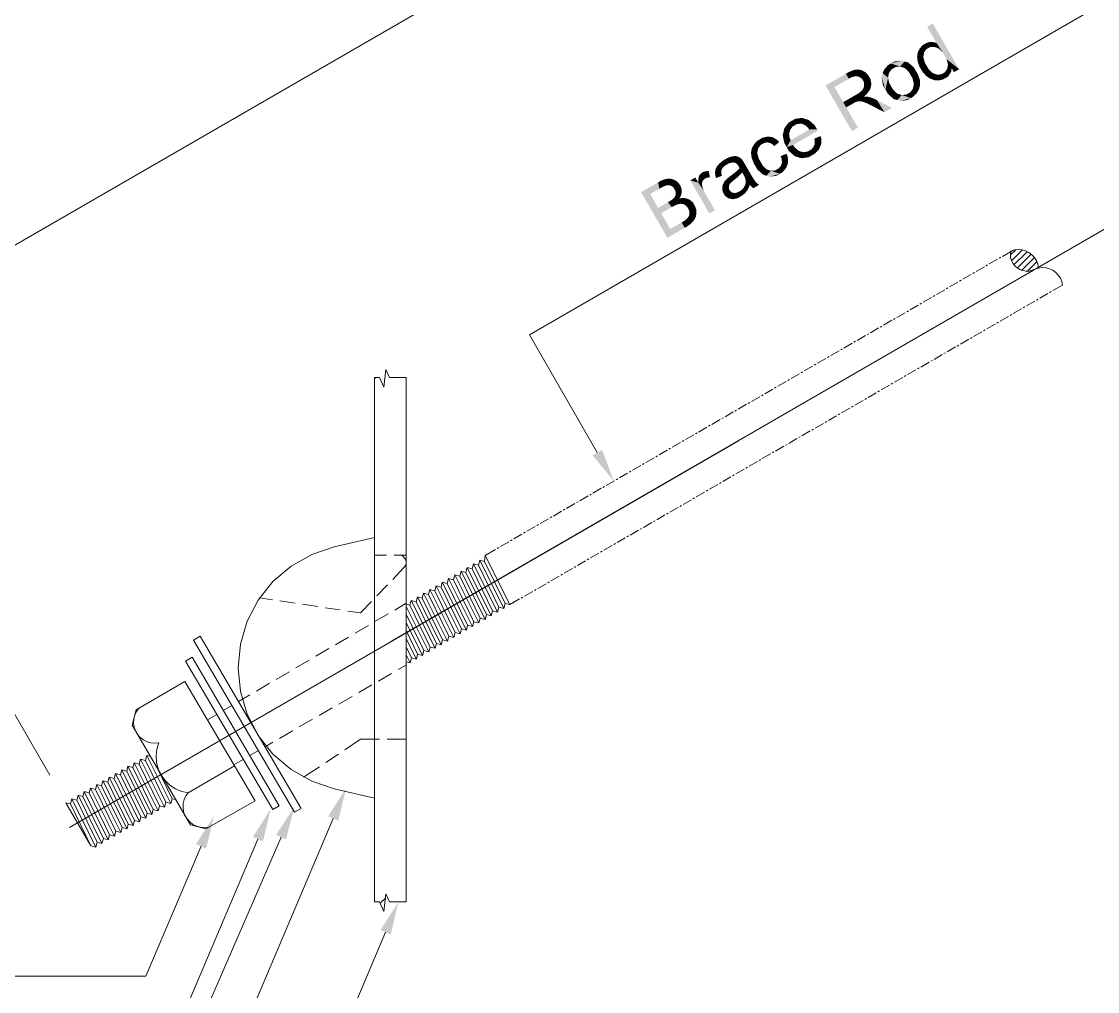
# Model space of a CAD drawing. Header units: millimetres. Extents: x 2 to 579, y 1 to 405.
# Drawn here: x 181.03 to 198.66, y 111.11 to 127 of the extents above; entities that cross this region are included whole.
import ezdxf

# ---------------------------------------------------------------- set-up
doc = ezdxf.new("R2010")
doc.units = ezdxf.units.MM
doc.linetypes.add('XKITLINE00', pattern=[0])
doc.layers.add('LinkedObject', color=7, linetype='Continuous', lineweight=0)

# ---------------------------------------------------------------- blocks, each defined once
blk = doc.blocks.new('*A4')
at = {"layer": 'LinkedObject'}
for color, points in [(7, [(195.957, 126.969), (196.021, 126.647), (195.865, 126.916)]), (7, [(195.957, 126.969), (196.122, 126.491), (196.021, 126.647)]), (7, [(196.122, 126.491), (195.957, 126.969), (196.39, 126.221)]), (7, [(195.795, 126.617), (195.851, 126.547), (195.745, 126.564)]), (7, [(195.828, 126.636), (195.851, 126.547), (195.795, 126.617)]), (7, [(195.853, 126.65), (195.913, 126.583), (195.828, 126.636)]), (7, [(195.828, 126.636), (195.913, 126.583), (195.881, 126.565)]), (7, [(195.851, 126.547), (195.828, 126.636), (195.881, 126.565)]), (7, [(195.902, 126.665), (195.913, 126.583), (195.853, 126.65)]), (7, [(195.927, 126.665), (195.913, 126.583), (195.902, 126.665)]), (7, [(195.927, 126.665), (195.98, 126.587), (195.913, 126.583)]), (7, [(195.952, 126.666), (195.98, 126.587), (195.927, 126.665)]), (7, [(195.999, 126.657), (195.98, 126.587), (195.952, 126.666)]), (7, [(196.021, 126.647), (195.98, 126.587), (195.999, 126.657)]), (7, [(195.98, 126.587), (196.021, 126.647), (196.017, 126.574)]), (7, [(196.017, 126.574), (196.021, 126.647), (196.053, 126.56)]), (7, [(196.021, 126.647), (196.122, 126.491), (196.053, 126.56)]), (7, [(195.711, 126.498), (195.808, 126.456), (195.7, 126.424)]), (7, [(195.7, 126.424), (195.808, 126.456), (195.705, 126.383)]), (7, [(195.705, 126.383), (195.808, 126.456), (195.802, 126.419)]), (7, [(195.802, 126.419), (195.764, 126.22), (195.705, 126.383)]), (7, [(195.814, 126.493), (195.711, 126.498), (195.728, 126.531)]), (7, [(195.808, 126.456), (195.711, 126.498), (195.814, 126.493)]), (7, [(195.745, 126.564), (195.851, 126.547), (195.728, 126.531)]), (7, [(195.728, 126.531), (195.851, 126.547), (195.814, 126.493)]), (7, [(195.827, 126.328), (195.764, 126.22), (195.802, 126.419)]), (7, [(196.122, 126.491), (196.39, 126.221), (196.154, 126.435)]), (7, [(196.154, 126.435), (196.39, 126.221), (196.183, 126.385)]), (7, [(195.272, 126.315), (195.137, 126.156), (195.222, 126.286)]), (7, [(195.282, 126.218), (195.137, 126.156), (195.272, 126.315)]), (7, [(195.222, 126.286), (195.137, 126.156), (195.154, 126.206)]), (7, [(195.44, 126.363), (195.272, 126.315), (195.328, 126.347)]), (7, [(195.497, 126.347), (195.272, 126.315), (195.44, 126.363)]), (7, [(195.422, 126.265), (195.272, 126.315), (195.497, 126.347)]), (7, [(195.272, 126.315), (195.35, 126.258), (195.316, 126.238)]), (7, [(195.35, 126.258), (195.272, 126.315), (195.422, 126.265)]), (7, [(195.282, 126.218), (195.272, 126.315), (195.316, 126.238)]), (7, [(195.422, 126.265), (195.497, 126.347), (195.46, 126.252)]), (7, [(195.497, 126.347), (195.497, 126.239), (195.46, 126.252)]), (7, [(195.647, 126.25), (195.497, 126.347), (195.554, 126.331)]), (7, [(195.685, 126.186), (195.497, 126.347), (195.647, 126.25)]), (7, [(195.564, 126.177), (195.497, 126.347), (195.685, 126.186)]), (7, [(195.497, 126.239), (195.497, 126.347), (195.564, 126.177)]), (7, [(195.705, 126.383), (195.764, 126.22), (195.711, 126.342)]), (7, [(195.711, 126.342), (195.764, 126.22), (195.74, 126.261)]), (7, [(195.764, 126.22), (195.827, 126.328), (195.858, 126.275)]), (7, [(195.888, 126.223), (195.764, 126.22), (195.858, 126.275)]), (7, [(196.155, 126.17), (196.265, 126.24), (196.16, 126.072)]), (7, [(196.192, 126.224), (196.265, 126.24), (196.155, 126.17)]), (7, [(196.16, 126.072), (196.265, 126.24), (196.21, 126.101)]), (7, [(196.183, 126.385), (196.39, 126.221), (196.206, 126.298)]), (7, [(196.265, 126.24), (196.192, 126.224), (196.199, 126.261)]), (7, [(196.206, 126.298), (196.265, 126.24), (196.199, 126.261)]), (7, [(196.206, 126.298), (196.39, 126.221), (196.265, 126.24)]), (7, [(196.21, 126.101), (196.265, 126.24), (196.262, 126.185)]), (7, [(196.265, 126.24), (196.39, 126.221), (196.304, 126.172)]), (7, [(194.583, 126.065), (194.2, 125.953), (194.531, 126.145)]), (7, [(194.347, 125.928), (194.2, 125.953), (194.583, 126.065)]), (7, [(194.695, 126.212), (194.531, 126.145), (194.663, 126.207)]), (7, [(194.695, 126.107), (194.531, 126.145), (194.695, 126.212)]), (7, [(194.663, 126.207), (194.531, 126.145), (194.581, 126.174)]), (7, [(194.531, 126.145), (194.624, 126.089), (194.583, 126.065)]), (7, [(194.624, 126.089), (194.531, 126.145), (194.695, 126.107)]), (7, [(194.727, 126.217), (194.724, 126.101), (194.695, 126.212)]), (7, [(194.695, 126.212), (194.724, 126.101), (194.695, 126.107)]), (7, [(194.724, 126.101), (194.727, 126.217), (194.753, 126.095)]), (7, [(194.819, 126.189), (194.727, 126.217), (194.789, 126.206)]), (7, [(194.753, 126.095), (194.727, 126.217), (194.819, 126.189)]), (7, [(194.819, 126.189), (194.798, 126.062), (194.753, 126.095)]), (7, [(194.849, 126.173), (194.798, 126.062), (194.819, 126.189)]), (7, [(194.897, 126.125), (194.798, 126.062), (194.849, 126.173)]), (7, [(194.915, 126.094), (194.798, 126.062), (194.897, 126.125)]), (7, [(194.798, 126.062), (194.915, 126.094), (194.813, 126.036)]), (7, [(194.915, 126.094), (194.824, 126.018), (194.813, 126.036)]), (7, [(194.824, 126.018), (194.915, 126.094), (194.833, 125.978)]), (7, [(194.833, 125.978), (194.915, 126.094), (194.941, 125.93)]), (7, [(194.951, 125.973), (194.915, 126.094), (194.938, 126.055)]), (7, [(194.941, 125.93), (194.915, 126.094), (194.951, 125.973)]), (7, [(195.137, 126.156), (195.182, 125.885), (195.116, 126.096)]), (7, [(195.116, 126.096), (195.182, 125.885), (195.139, 125.96)]), (7, [(195.24, 126.16), (195.137, 126.156), (195.282, 126.218)]), (7, [(195.137, 126.156), (195.24, 126.16), (195.232, 126.121)]), (7, [(195.224, 126.082), (195.182, 125.885), (195.137, 126.156)]), (7, [(195.224, 126.082), (195.137, 126.156), (195.232, 126.121)]), (7, [(195.246, 125.991), (195.182, 125.885), (195.224, 126.082)]), (7, [(195.564, 126.177), (195.685, 126.186), (195.593, 126.126)]), (7, [(195.685, 126.186), (195.624, 126.073), (195.593, 126.126)]), (7, [(195.624, 126.073), (195.685, 126.186), (195.647, 125.981)]), (7, [(195.647, 125.981), (195.685, 126.186), (195.749, 126.003)]), (7, [(195.747, 126.042), (195.685, 126.186), (195.715, 126.133)]), (7, [(195.749, 126.003), (195.685, 126.186), (195.747, 126.042)]), (7, [(195.764, 126.22), (195.888, 126.223), (195.788, 126.179)]), (7, [(195.788, 126.179), (195.888, 126.223), (195.845, 126.114)]), (7, [(195.845, 126.114), (195.888, 126.223), (195.878, 126.09)]), (7, [(195.878, 126.09), (195.888, 126.223), (195.955, 126.157)]), (7, [(195.955, 126.157), (195.983, 126.041), (195.878, 126.09)]), (7, [(195.878, 126.09), (195.983, 126.041), (195.912, 126.067)]), (7, [(195.992, 126.144), (195.983, 126.041), (195.955, 126.157)]), (7, [(195.983, 126.041), (195.992, 126.144), (196.02, 126.039)]), (7, [(196.02, 126.039), (195.992, 126.144), (196.028, 126.131)]), (7, [(196.028, 126.131), (196.16, 126.072), (196.02, 126.039)]), (7, [(196.02, 126.039), (196.16, 126.072), (196.058, 126.037)]), (7, [(196.095, 126.136), (196.16, 126.072), (196.028, 126.131)]), (7, [(196.058, 126.037), (196.16, 126.072), (196.128, 126.054)]), (7, [(196.16, 126.072), (196.095, 126.136), (196.125, 126.153)]), (7, [(196.155, 126.17), (196.16, 126.072), (196.125, 126.153)]), (7, [(194.49, 125.681), (194.633, 125.205), (194.2, 125.953)]), (7, [(194.2, 125.953), (194.347, 125.928), (194.49, 125.681)]), (7, [(194.8, 125.879), (194.941, 125.93), (194.785, 125.861)]), (7, [(194.931, 125.888), (194.785, 125.861), (194.941, 125.93)]), (7, [(194.872, 125.808), (194.785, 125.861), (194.931, 125.888)]), (7, [(194.815, 125.897), (194.941, 125.93), (194.8, 125.879)]), (7, [(194.941, 125.93), (194.815, 125.897), (194.831, 125.936)]), (7, [(194.832, 125.957), (194.941, 125.93), (194.831, 125.936)]), (7, [(194.833, 125.978), (194.941, 125.93), (194.832, 125.957)]), (7, [(195.182, 125.885), (195.246, 125.991), (195.276, 125.939)]), (7, [(195.306, 125.887), (195.182, 125.885), (195.276, 125.939)]), (7, [(195.306, 125.887), (195.374, 125.715), (195.182, 125.885)]), (7, [(195.182, 125.885), (195.374, 125.715), (195.222, 125.816)]), (7, [(195.374, 125.822), (195.374, 125.715), (195.306, 125.887)]), (7, [(195.711, 125.857), (195.59, 125.844), (195.632, 125.902)]), (7, [(195.639, 125.942), (195.731, 125.891), (195.632, 125.902)]), (7, [(195.632, 125.902), (195.731, 125.891), (195.711, 125.857)]), (7, [(195.749, 126.003), (195.639, 125.942), (195.647, 125.981)]), (7, [(195.75, 125.964), (195.639, 125.942), (195.749, 126.003)]), (7, [(195.731, 125.891), (195.639, 125.942), (195.75, 125.964)]), (7, [(194.654, 125.661), (194.49, 125.681), (194.702, 125.803)]), (7, [(194.654, 125.661), (194.702, 125.803), (194.673, 125.672)]), (7, [(194.673, 125.672), (194.702, 125.803), (194.702, 125.686)]), (7, [(194.752, 125.696), (194.702, 125.803), (194.736, 125.823)]), (7, [(194.702, 125.686), (194.702, 125.803), (194.711, 125.689)]), (7, [(194.711, 125.689), (194.702, 125.803), (194.724, 125.693)]), (7, [(194.724, 125.693), (194.702, 125.803), (194.752, 125.696)]), (7, [(194.785, 125.861), (194.822, 125.769), (194.736, 125.823)]), (7, [(194.752, 125.696), (194.736, 125.823), (194.768, 125.695)]), (7, [(194.736, 125.823), (194.822, 125.769), (194.768, 125.695)]), (7, [(194.768, 125.695), (194.822, 125.769), (194.783, 125.695)]), (7, [(194.822, 125.769), (194.822, 125.684), (194.783, 125.695)]), (7, [(194.822, 125.769), (194.785, 125.861), (194.872, 125.808)]), (7, [(194.848, 125.771), (194.822, 125.684), (194.822, 125.769)]), (7, [(194.822, 125.684), (194.848, 125.771), (194.847, 125.674)]), (7, [(194.847, 125.674), (194.848, 125.771), (194.871, 125.665)]), (7, [(194.904, 125.766), (194.848, 125.771), (194.888, 125.77)]), (7, [(194.871, 125.665), (194.848, 125.771), (194.904, 125.766)]), (7, [(194.904, 125.766), (194.936, 125.634), (194.871, 125.665)]), (7, [(194.937, 125.759), (194.936, 125.634), (194.904, 125.766)]), (7, [(195.006, 125.733), (194.936, 125.634), (194.937, 125.759)]), (7, [(194.936, 125.634), (195.006, 125.733), (194.978, 125.612)]), (7, [(194.978, 125.612), (195.006, 125.733), (195.043, 125.714)]), (7, [(194.978, 125.612), (195.043, 125.714), (195.166, 125.514)]), (7, [(195.166, 125.514), (195.043, 125.714), (195.29, 125.585)]), (7, [(195.222, 125.816), (195.374, 125.715), (195.317, 125.731)]), (7, [(195.374, 125.715), (195.374, 125.822), (195.412, 125.81)]), (7, [(195.449, 125.797), (195.374, 125.715), (195.412, 125.81)]), (7, [(195.449, 125.797), (195.6, 125.748), (195.374, 125.715)]), (7, [(195.374, 125.715), (195.6, 125.748), (195.43, 125.699)]), (7, [(195.43, 125.699), (195.6, 125.748), (195.543, 125.715)]), (7, [(195.521, 125.804), (195.6, 125.748), (195.449, 125.797)]), (7, [(195.6, 125.748), (195.521, 125.804), (195.556, 125.824)]), (7, [(195.59, 125.844), (195.6, 125.748), (195.556, 125.824)]), (7, [(195.691, 125.823), (195.59, 125.844), (195.711, 125.857)]), (7, [(195.635, 125.769), (195.59, 125.844), (195.691, 125.823)]), (7, [(195.6, 125.748), (195.59, 125.844), (195.635, 125.769)]), (7, [(194.49, 125.681), (194.539, 125.595), (194.633, 125.205)]), (7, [(194.539, 125.595), (194.49, 125.681), (194.654, 125.661)]), (7, [(194.633, 125.205), (194.539, 125.595), (194.731, 125.263)]), (7, [(193.65, 125.377), (193.511, 125.196), (193.594, 125.345)]), (7, [(193.663, 125.284), (193.511, 125.196), (193.65, 125.377)]), (7, [(193.814, 125.423), (193.65, 125.377), (193.704, 125.408)]), (7, [(193.87, 125.406), (193.65, 125.377), (193.814, 125.423)]), (7, [(193.801, 125.328), (193.65, 125.377), (193.87, 125.406)]), (7, [(193.65, 125.377), (193.729, 125.322), (193.694, 125.302)]), (7, [(193.729, 125.322), (193.65, 125.377), (193.801, 125.328)]), (7, [(193.663, 125.284), (193.65, 125.377), (193.694, 125.302)]), (7, [(193.801, 125.328), (193.87, 125.406), (193.839, 125.315)]), (7, [(193.87, 125.406), (193.863, 125.306), (193.839, 125.315)]), (7, [(193.863, 125.306), (193.87, 125.406), (193.91, 125.264)]), (7, [(194.021, 125.304), (193.87, 125.406), (193.926, 125.388)]), (7, [(193.91, 125.264), (193.87, 125.406), (194.021, 125.304)]), (7, [(193.511, 125.196), (193.524, 125.012), (193.498, 125.138)]), (7, [(193.594, 125.345), (193.511, 125.196), (193.525, 125.254)]), (7, [(193.622, 125.232), (193.511, 125.196), (193.663, 125.284)]), (7, [(193.613, 125.198), (193.511, 125.196), (193.622, 125.232)]), (7, [(193.511, 125.196), (193.613, 125.198), (193.603, 125.165)]), (7, [(193.603, 125.165), (193.524, 125.012), (193.511, 125.196)]), (7, [(194.062, 125.233), (193.564, 124.943), (194.059, 125.237)]), (7, [(193.63, 125.057), (194.059, 125.237), (193.564, 124.943)]), (7, [(194.069, 125.221), (193.564, 124.943), (194.062, 125.233)]), (7, [(194.073, 125.212), (193.564, 124.943), (194.069, 125.221)]), (7, [(193.669, 124.979), (193.564, 124.943), (194.073, 125.212)]), (7, [(193.933, 125.232), (194.059, 125.237), (193.63, 125.057)]), (7, [(193.91, 125.264), (194.021, 125.304), (193.933, 125.232)]), (7, [(194.059, 125.237), (193.933, 125.232), (194.021, 125.304)]), (7, [(193.09, 125.053), (193.137, 124.98), (193.035, 124.999)]), (7, [(193.125, 125.073), (193.137, 124.98), (193.09, 125.053)]), (7, [(193.254, 125.118), (193.125, 125.073), (193.169, 125.099)]), (7, [(193.295, 125.112), (193.125, 125.073), (193.254, 125.118)]), (7, [(193.242, 125.022), (193.125, 125.073), (193.295, 125.112)]), (7, [(193.125, 125.073), (193.195, 125.013), (193.172, 125)]), (7, [(193.195, 125.013), (193.125, 125.073), (193.242, 125.022)]), (7, [(193.137, 124.98), (193.125, 125.073), (193.172, 125)]), (7, [(193.242, 125.022), (193.295, 125.112), (193.266, 125.017)]), (7, [(193.295, 125.112), (193.29, 125.013), (193.266, 125.017)]), (7, [(193.29, 125.013), (193.295, 125.112), (193.337, 124.985)]), (7, [(193.408, 125.063), (193.295, 125.112), (193.336, 125.106)]), (7, [(193.44, 125.026), (193.295, 125.112), (193.408, 125.063)]), (7, [(193.337, 124.985), (193.295, 125.112), (193.44, 125.026)]), (7, [(193.337, 124.985), (193.44, 125.026), (193.359, 124.961)]), (7, [(193.612, 125.094), (193.524, 125.012), (193.603, 125.165)]), (7, [(193.524, 125.012), (193.612, 125.094), (193.63, 125.057)]), (7, [(193.63, 125.057), (193.564, 124.943), (193.524, 125.012)]), (7, [(194.119, 125.126), (194.024, 125.048), (194.017, 125.083)]), (7, [(194.02, 124.989), (194.119, 125.126), (194.128, 124.99)]), (7, [(194.024, 125.048), (194.119, 125.126), (194.02, 124.989)]), (7, [(194.128, 124.99), (194.119, 125.126), (194.132, 125.078)]), (7, [(192.994, 124.932), (193.088, 124.885), (192.979, 124.857)]), (7, [(192.979, 124.857), (193.088, 124.885), (192.983, 124.816)]), (7, [(192.983, 124.816), (193.088, 124.885), (193.081, 124.848)]), (7, [(193.081, 124.848), (193.043, 124.646), (192.983, 124.816)]), (7, [(193.095, 124.923), (192.994, 124.932), (193.015, 124.966)]), (7, [(193.088, 124.885), (192.994, 124.932), (193.095, 124.923)]), (7, [(193.035, 124.999), (193.137, 124.98), (193.015, 124.966)]), (7, [(193.015, 124.966), (193.137, 124.98), (193.095, 124.923)]), (7, [(193.105, 124.757), (193.043, 124.646), (193.081, 124.848)]), (7, [(193.562, 124.836), (193.479, 124.758), (193.464, 124.796)]), (7, [(193.479, 124.758), (193.562, 124.836), (193.486, 124.694)]), (7, [(193.486, 124.694), (193.562, 124.836), (193.571, 124.646)]), (7, [(193.586, 124.69), (193.562, 124.836), (193.581, 124.785)]), (7, [(193.571, 124.646), (193.562, 124.836), (193.586, 124.69)]), (7, [(193.697, 124.936), (193.564, 124.943), (193.669, 124.979)]), (7, [(193.564, 124.943), (193.752, 124.778), (193.602, 124.877)]), (7, [(193.697, 124.936), (193.752, 124.778), (193.564, 124.943)]), (7, [(193.602, 124.877), (193.752, 124.778), (193.696, 124.795)]), (7, [(193.762, 124.882), (193.752, 124.778), (193.697, 124.936)]), (7, [(193.752, 124.778), (193.762, 124.882), (193.808, 124.762)]), (7, [(193.798, 124.871), (193.808, 124.762), (193.762, 124.882)]), (7, [(193.835, 124.861), (193.808, 124.762), (193.798, 124.871)]), (7, [(193.835, 124.861), (193.983, 124.814), (193.808, 124.762)]), (7, [(193.905, 124.87), (193.983, 124.814), (193.835, 124.861)]), (7, [(193.939, 124.889), (193.983, 124.814), (193.905, 124.87)]), (7, [(193.964, 124.904), (193.983, 124.814), (193.939, 124.889)]), (7, [(193.964, 124.904), (194.111, 124.949), (193.983, 124.814)]), (7, [(194, 124.942), (194.111, 124.949), (193.964, 124.904)]), (7, [(193.983, 124.814), (194.111, 124.949), (194.03, 124.841)]), (7, [(194.01, 124.966), (194.128, 124.99), (194, 124.942)]), (7, [(194.111, 124.949), (194, 124.942), (194.128, 124.99)]), (7, [(194.02, 124.989), (194.128, 124.99), (194.01, 124.966)]), (7, [(194.03, 124.841), (194.111, 124.949), (194.094, 124.909)]), (7, [(192.442, 124.653), (192.511, 124.602), (192.421, 124.629)]), (7, [(192.519, 124.723), (192.442, 124.653), (192.463, 124.678)]), (7, [(192.552, 124.641), (192.442, 124.653), (192.519, 124.723)]), (7, [(192.511, 124.602), (192.442, 124.653), (192.552, 124.641)]), (7, [(192.554, 124.744), (192.619, 124.68), (192.519, 124.723)]), (7, [(192.552, 124.641), (192.519, 124.723), (192.585, 124.659)]), (7, [(192.585, 124.659), (192.519, 124.723), (192.619, 124.68)]), (7, [(192.676, 124.792), (192.554, 124.744), (192.65, 124.788)]), (7, [(192.681, 124.694), (192.554, 124.744), (192.676, 124.792)]), (7, [(192.65, 124.788), (192.554, 124.744), (192.589, 124.764)]), (7, [(192.619, 124.68), (192.554, 124.744), (192.681, 124.694)]), (7, [(192.746, 124.795), (192.676, 124.792), (192.703, 124.797)]), (7, [(192.764, 124.788), (192.676, 124.792), (192.746, 124.795)]), (7, [(192.681, 124.694), (192.676, 124.792), (192.707, 124.689)]), (7, [(192.707, 124.689), (192.676, 124.792), (192.727, 124.685)]), (7, [(192.676, 124.792), (192.762, 124.653), (192.727, 124.685)]), (7, [(192.764, 124.788), (192.762, 124.653), (192.676, 124.792)]), (7, [(192.781, 124.782), (192.762, 124.653), (192.764, 124.788)]), (7, [(192.813, 124.759), (192.762, 124.653), (192.781, 124.782)]), (7, [(192.828, 124.742), (192.762, 124.653), (192.813, 124.759)]), (7, [(192.762, 124.653), (192.828, 124.742), (192.838, 124.732)]), (7, [(192.762, 124.653), (192.838, 124.732), (192.779, 124.625)]), (7, [(192.779, 124.625), (192.838, 124.732), (192.78, 124.622)]), (7, [(192.78, 124.622), (192.838, 124.732), (192.787, 124.61)]), (7, [(192.787, 124.61), (192.838, 124.732), (192.792, 124.601)]), (7, [(192.792, 124.601), (192.838, 124.732), (192.834, 124.529)]), (7, [(192.864, 124.691), (192.834, 124.529), (192.838, 124.732)]), (7, [(192.882, 124.66), (192.834, 124.529), (192.864, 124.691)]), (7, [(192.882, 124.66), (192.853, 124.495), (192.834, 124.529)]), (7, [(192.953, 124.538), (192.853, 124.495), (192.882, 124.66)]), (7, [(192.983, 124.816), (193.043, 124.646), (192.988, 124.775)]), (7, [(192.988, 124.775), (193.043, 124.646), (193.018, 124.69)]), (7, [(193.043, 124.646), (193.105, 124.757), (193.136, 124.703)]), (7, [(193.167, 124.648), (193.043, 124.646), (193.136, 124.703)]), (7, [(193.571, 124.646), (193.469, 124.64), (193.478, 124.667)]), (7, [(193.486, 124.694), (193.571, 124.646), (193.478, 124.667)]), (7, [(193.808, 124.762), (193.983, 124.814), (193.923, 124.779)]), (7, [(192.129, 124.473), (192.114, 124.363), (192.121, 124.456)]), (7, [(192.212, 124.419), (192.114, 124.363), (192.129, 124.473)]), (7, [(192.137, 124.49), (192.227, 124.428), (192.129, 124.473)]), (7, [(192.129, 124.473), (192.227, 124.428), (192.212, 124.419)]), (7, [(192.161, 124.516), (192.227, 124.428), (192.137, 124.49)]), (7, [(192.177, 124.526), (192.227, 124.428), (192.161, 124.516)]), (7, [(192.255, 124.551), (192.177, 124.526), (192.2, 124.539)]), (7, [(192.288, 124.55), (192.177, 124.526), (192.255, 124.551)]), (7, [(192.283, 124.447), (192.177, 124.526), (192.288, 124.55)]), (7, [(192.177, 124.526), (192.244, 124.437), (192.227, 124.428)]), (7, [(192.244, 124.437), (192.177, 124.526), (192.283, 124.447)]), (7, [(192.283, 124.447), (192.288, 124.55), (192.305, 124.447)]), (7, [(192.393, 124.552), (192.406, 124.436), (192.389, 124.526)]), (7, [(192.389, 124.526), (192.406, 124.436), (192.396, 124.468)]), (7, [(192.502, 124.582), (192.393, 124.552), (192.511, 124.602)]), (7, [(192.396, 124.578), (192.511, 124.602), (192.393, 124.552)]), (7, [(192.493, 124.562), (192.393, 124.552), (192.502, 124.582)]), (7, [(192.493, 124.562), (192.406, 124.436), (192.393, 124.552)]), (7, [(192.421, 124.629), (192.511, 124.602), (192.396, 124.578)]), (7, [(192.494, 124.508), (192.406, 124.436), (192.493, 124.562)]), (7, [(192.406, 124.436), (192.494, 124.508), (192.503, 124.475)]), (7, [(192.647, 124.475), (192.704, 124.408), (192.621, 124.455)]), (7, [(192.698, 124.513), (192.75, 124.444), (192.647, 124.475)]), (7, [(192.647, 124.475), (192.75, 124.444), (192.704, 124.408)]), (7, [(192.771, 124.576), (192.834, 124.529), (192.698, 124.513)]), (7, [(192.698, 124.513), (192.834, 124.529), (192.75, 124.444)]), (7, [(192.75, 124.444), (192.834, 124.529), (192.815, 124.505)]), (7, [(192.792, 124.601), (192.834, 124.529), (192.771, 124.576)]), (7, [(192.953, 124.538), (192.871, 124.465), (192.853, 124.495)]), (7, [(192.871, 124.465), (192.953, 124.538), (192.89, 124.415)]), (7, [(192.881, 124.32), (192.99, 124.474), (193.04, 124.394)]), (7, [(192.893, 124.369), (192.99, 124.474), (192.881, 124.32)]), (7, [(192.89, 124.415), (192.953, 124.538), (192.99, 124.474)]), (7, [(192.99, 124.474), (192.891, 124.395), (192.89, 124.415)]), (7, [(192.891, 124.395), (192.99, 124.474), (192.893, 124.369)]), (7, [(193.167, 124.648), (193.231, 124.476), (193.043, 124.646)]), (7, [(193.043, 124.646), (193.231, 124.476), (193.082, 124.578)]), (7, [(193.082, 124.578), (193.231, 124.476), (193.176, 124.493)]), (7, [(193.234, 124.581), (193.231, 124.476), (193.167, 124.648)]), (7, [(193.231, 124.476), (193.234, 124.581), (193.269, 124.568)]), (7, [(193.304, 124.556), (193.231, 124.476), (193.269, 124.568)]), (7, [(193.304, 124.556), (193.452, 124.507), (193.231, 124.476)]), (7, [(193.231, 124.476), (193.452, 124.507), (193.286, 124.46)]), (7, [(193.286, 124.46), (193.452, 124.507), (193.396, 124.475)]), (7, [(193.373, 124.562), (193.452, 124.507), (193.304, 124.556)]), (7, [(193.452, 124.507), (193.373, 124.562), (193.407, 124.582)]), (7, [(193.434, 124.597), (193.452, 124.507), (193.407, 124.582)]), (7, [(193.434, 124.597), (193.571, 124.646), (193.452, 124.507)]), (7, [(193.469, 124.64), (193.571, 124.646), (193.434, 124.597)]), (7, [(193.452, 124.507), (193.571, 124.646), (193.496, 124.533)]), (7, [(193.496, 124.533), (193.571, 124.646), (193.555, 124.602)]), (7, [(191.476, 124.261), (191.177, 124.206), (191.457, 124.368)]), (7, [(191.5, 124.393), (191.577, 124.312), (191.457, 124.368)]), (7, [(191.457, 124.368), (191.577, 124.312), (191.517, 124.285)]), (7, [(191.476, 124.261), (191.457, 124.368), (191.517, 124.285)]), (7, [(191.576, 124.421), (191.577, 124.312), (191.5, 124.393)]), (7, [(191.616, 124.321), (191.576, 124.421), (191.608, 124.425)]), (7, [(191.577, 124.312), (191.576, 124.421), (191.596, 124.317)]), (7, [(191.596, 124.317), (191.576, 124.421), (191.616, 124.321)]), (7, [(191.641, 124.429), (191.653, 124.317), (191.608, 124.425)]), (7, [(191.608, 124.425), (191.653, 124.317), (191.616, 124.321)]), (7, [(191.701, 124.417), (191.653, 124.317), (191.641, 124.429)]), (7, [(191.73, 124.402), (191.653, 124.317), (191.701, 124.417)]), (7, [(191.653, 124.317), (191.73, 124.402), (191.67, 124.308)]), (7, [(191.73, 124.402), (191.687, 124.299), (191.67, 124.308)]), (7, [(191.687, 124.299), (191.73, 124.402), (191.715, 124.271)]), (7, [(191.715, 124.271), (191.73, 124.402), (191.816, 124.32)]), (7, [(191.816, 124.32), (191.726, 124.252), (191.715, 124.271)]), (7, [(191.726, 124.252), (191.816, 124.32), (191.737, 124.233)]), (7, [(191.801, 124.346), (191.73, 124.402), (191.758, 124.387)]), (7, [(191.816, 124.32), (191.73, 124.402), (191.801, 124.346)]), (7, [(191.737, 124.233), (191.816, 124.32), (191.746, 124.195)]), (7, [(191.746, 124.195), (191.816, 124.32), (191.842, 124.215)]), (7, [(191.843, 124.244), (191.816, 124.32), (191.83, 124.296)]), (7, [(191.842, 124.215), (191.816, 124.32), (191.843, 124.244)]), (7, [(192.114, 124.363), (191.984, 124.398), (192.067, 124.446)]), (7, [(191.984, 124.398), (192.114, 124.363), (192.297, 123.856)]), (7, [(192.121, 124.456), (192.114, 124.363), (192.114, 124.401)]), (7, [(192.19, 124.394), (192.114, 124.363), (192.212, 124.419)]), (7, [(192.183, 124.379), (192.114, 124.363), (192.19, 124.394)]), (7, [(192.177, 124.363), (192.114, 124.363), (192.183, 124.379)]), (7, [(192.208, 124.222), (192.389, 123.909), (192.114, 124.363)]), (7, [(192.208, 124.222), (192.114, 124.363), (192.185, 124.28)]), (7, [(192.185, 124.28), (192.114, 124.363), (192.179, 124.309)]), (7, [(192.179, 124.309), (192.114, 124.363), (192.174, 124.328)]), (7, [(192.174, 124.328), (192.114, 124.363), (192.177, 124.363)]), (7, [(192.297, 123.856), (192.114, 124.363), (192.389, 123.909)]), (7, [(192.516, 124.327), (192.616, 124.292), (192.507, 124.287)]), (7, [(192.616, 124.306), (192.516, 124.327), (192.525, 124.345)]), (7, [(192.616, 124.292), (192.516, 124.327), (192.616, 124.306)]), (7, [(192.533, 124.364), (192.626, 124.331), (192.525, 124.345)]), (7, [(192.525, 124.345), (192.626, 124.331), (192.616, 124.306)]), (7, [(192.558, 124.398), (192.626, 124.331), (192.533, 124.364)]), (7, [(192.573, 124.414), (192.626, 124.331), (192.558, 124.398)]), (7, [(192.585, 124.425), (192.643, 124.355), (192.573, 124.414)]), (7, [(192.626, 124.331), (192.573, 124.414), (192.635, 124.343)]), (7, [(192.635, 124.343), (192.573, 124.414), (192.643, 124.355)]), (7, [(192.621, 124.455), (192.678, 124.387), (192.585, 124.425)]), (7, [(192.585, 124.425), (192.678, 124.387), (192.643, 124.355)]), (7, [(192.621, 124.455), (192.704, 124.408), (192.678, 124.387)]), (7, [(192.96, 124.328), (192.854, 124.273), (192.867, 124.296)]), (7, [(192.947, 124.291), (192.854, 124.273), (192.96, 124.328)]), (7, [(193.04, 124.394), (192.96, 124.328), (192.867, 124.296)]), (7, [(192.881, 124.32), (193.04, 124.394), (192.867, 124.296)]), (7, [(192.96, 124.328), (193.04, 124.394), (192.973, 124.31)]), (7, [(192.973, 124.31), (193.04, 124.394), (193.052, 124.379)]), (7, [(193.052, 124.379), (193.002, 124.282), (192.973, 124.31)]), (7, [(193.065, 124.364), (193.002, 124.282), (193.052, 124.379)]), (7, [(193.065, 124.364), (193.018, 124.272), (193.002, 124.282)]), (7, [(193.096, 124.338), (193.018, 124.272), (193.065, 124.364)]), (7, [(193.018, 124.272), (193.096, 124.338), (193.113, 124.327)]), (7, [(191.326, 124.175), (191.177, 124.206), (191.476, 124.261)]), (7, [(191.177, 124.206), (191.508, 123.861), (191.609, 123.458)]), (7, [(191.457, 123.949), (191.508, 123.861), (191.177, 124.206)]), (7, [(191.177, 124.206), (191.326, 124.175), (191.457, 123.949)]), (7, [(191.709, 124.106), (191.822, 124.129), (191.697, 124.093)]), (7, [(191.803, 124.101), (191.697, 124.093), (191.822, 124.129)]), (7, [(191.724, 124.122), (191.822, 124.129), (191.709, 124.106)]), (7, [(191.742, 124.158), (191.822, 124.129), (191.724, 124.122)]), (7, [(191.842, 124.215), (191.742, 124.158), (191.746, 124.195)]), (7, [(191.842, 124.186), (191.742, 124.158), (191.842, 124.215)]), (7, [(191.822, 124.129), (191.742, 124.158), (191.842, 124.186)]), (7, [(192.507, 124.287), (192.616, 124.292), (192.508, 124.265)]), (7, [(192.508, 124.265), (192.616, 124.292), (192.615, 124.279)]), (7, [(192.615, 124.279), (192.532, 124.182), (192.508, 124.265)]), (7, [(192.508, 124.265), (192.532, 124.182), (192.508, 124.244)]), (7, [(192.508, 124.244), (192.532, 124.182), (192.52, 124.202)]), (7, [(192.621, 124.253), (192.532, 124.182), (192.615, 124.279)]), (7, [(192.532, 124.182), (192.621, 124.253), (192.628, 124.241)]), (7, [(192.639, 124.223), (192.532, 124.182), (192.628, 124.241)]), (7, [(192.532, 124.182), (192.639, 124.223), (192.551, 124.148)]), (7, [(192.551, 124.148), (192.639, 124.223), (192.607, 124.106)]), (7, [(192.607, 124.106), (192.639, 124.223), (192.644, 124.098)]), (7, [(192.644, 124.098), (192.639, 124.223), (192.67, 124.2)]), (7, [(192.67, 124.2), (192.681, 124.09), (192.644, 124.098)]), (7, [(192.691, 124.196), (192.681, 124.09), (192.67, 124.2)]), (7, [(192.712, 124.192), (192.681, 124.09), (192.691, 124.196)]), (7, [(192.681, 124.09), (192.712, 124.192), (192.762, 124.108)]), (7, [(192.806, 124.134), (192.712, 124.192), (192.76, 124.203)]), (7, [(192.762, 124.108), (192.712, 124.192), (192.806, 124.134)]), (7, [(192.787, 124.218), (192.833, 124.15), (192.76, 124.203)]), (7, [(192.76, 124.203), (192.833, 124.15), (192.806, 124.134)]), (7, [(192.813, 124.234), (192.833, 124.15), (192.787, 124.218)]), (7, [(192.897, 124.21), (192.813, 124.234), (192.854, 124.273)]), (7, [(192.879, 124.188), (192.813, 124.234), (192.897, 124.21)]), (7, [(192.833, 124.15), (192.813, 124.234), (192.879, 124.188)]), (7, [(192.916, 124.233), (192.854, 124.273), (192.947, 124.291)]), (7, [(192.897, 124.21), (192.854, 124.273), (192.916, 124.233)]), (7, [(191.681, 123.961), (191.457, 123.949), (191.619, 124.043)]), (7, [(191.508, 123.861), (191.457, 123.949), (191.681, 123.961)]), (7, [(191.717, 123.981), (191.619, 124.043), (191.652, 124.062)]), (7, [(191.681, 123.961), (191.619, 124.043), (191.717, 123.981)]), (7, [(191.652, 124.062), (191.803, 124.101), (191.717, 123.981)]), (7, [(191.697, 124.093), (191.803, 124.101), (191.652, 124.062)]), (7, [(191.717, 123.981), (191.803, 124.101), (191.776, 124.007)]), (7, [(191.803, 124.101), (191.821, 124.016), (191.776, 124.007)]), (7, [(191.915, 124.107), (191.803, 124.101), (191.843, 124.111)]), (7, [(191.863, 124.012), (191.803, 124.101), (191.915, 124.107)]), (7, [(191.821, 124.016), (191.803, 124.101), (191.863, 124.012)]), (7, [(191.863, 124.012), (191.915, 124.107), (191.883, 124.003)]), (7, [(191.883, 124.003), (191.915, 124.107), (191.903, 123.994)]), (7, [(191.903, 123.994), (191.915, 124.107), (191.947, 124.093)]), (7, [(191.947, 124.093), (191.935, 123.963), (191.903, 123.994)]), (7, [(191.979, 124.08), (191.935, 123.963), (191.947, 124.093)]), (7, [(192.03, 124.034), (191.935, 123.963), (191.979, 124.08)]), (7, [(192.048, 124.001), (191.935, 123.963), (192.03, 124.034)]), (7, [(191.935, 123.963), (192.048, 124.001), (191.947, 123.942)]), (7, [(192.048, 124.001), (191.957, 123.925), (191.947, 123.942)]), (7, [(191.957, 123.925), (192.048, 124.001), (191.968, 123.889)]), (7, [(191.968, 123.889), (192.048, 124.001), (192.083, 123.891)]), (7, [(192.081, 123.92), (192.048, 124.001), (192.064, 123.975)]), (7, [(192.083, 123.891), (192.048, 124.001), (192.081, 123.92)]), (7, [(191.609, 123.458), (191.508, 123.861), (191.657, 123.603)]), (7, [(191.947, 123.794), (192.059, 123.768), (191.924, 123.767)]), (7, [(191.924, 123.767), (192.059, 123.768), (192.008, 123.705)]), (7, [(192.068, 123.789), (191.947, 123.794), (191.962, 123.821)]), (7, [(192.059, 123.768), (191.947, 123.794), (192.068, 123.789)]), (7, [(191.969, 123.853), (192.077, 123.811), (191.962, 123.821)]), (7, [(191.962, 123.821), (192.077, 123.811), (192.068, 123.789)]), (7, [(192.083, 123.891), (191.969, 123.853), (191.968, 123.889)]), (7, [(192.085, 123.862), (191.969, 123.853), (192.083, 123.891)]), (7, [(192.077, 123.811), (191.969, 123.853), (192.085, 123.862)]), (7, [(192.008, 123.705), (192.059, 123.768), (192.029, 123.725)]), (7, [(191.657, 123.603), (191.894, 123.623), (191.609, 123.458)]), (7, [(191.843, 123.711), (191.894, 123.623), (191.657, 123.603)]), (7, [(191.868, 123.725), (191.93, 123.643), (191.843, 123.711)]), (7, [(191.843, 123.711), (191.93, 123.643), (191.894, 123.623)]), (7, [(191.9, 123.746), (191.987, 123.684), (191.868, 123.725)]), (7, [(191.868, 123.725), (191.987, 123.684), (191.93, 123.643)]), (7, [(191.909, 123.754), (191.987, 123.684), (191.9, 123.746)]), (7, [(192.008, 123.705), (191.909, 123.754), (191.924, 123.767)]), (7, [(191.987, 123.684), (191.909, 123.754), (192.008, 123.705)]), (6, [(190.383, 119.896), (190.538, 119.986), (190.731, 119.474)]), (6, [(186.215, 113.911), (186.049, 113.982), (186.343, 114.443)]), (6, [(184.982, 113.573), (184.816, 113.644), (185.11, 114.106)]), (6, [(185.361, 113.605), (185.196, 113.677), (185.494, 114.136)]), (6, [(184.051, 113.455), (183.885, 113.526), (184.179, 113.988)]), (6, [(187.074, 112.047), (186.908, 112.118), (187.202, 112.58)])]:
    blk.add_hatch(color=color, dxfattribs=at).paths.add_polyline_path(points, flags=17)
at = {"layer": 'LinkedObject', "color": 6, "linetype": 'XKITLINE00', "lineweight": 0}
for p, q in [((177.585, 121.412), (218.979, 145.335)), ((189.347, 121.868), (198.507, 127.162)), ((187.088, 116.849), (201.909, 125.415)), ((181.491, 114.654), (177.135, 122.191)), ((190.46, 119.941), (189.347, 121.868)), ((186.132, 113.946), (181.977, 104.156)), ((185.278, 113.641), (182.364, 106.945)), ((184.899, 113.608), (183.32, 109.89)), ((183.968, 113.491), (183.065, 111.363)), ((186.991, 112.083), (182.701, 101.975)), ((183.065, 111.363), (173.524, 111.363))]:
    blk.add_line(p, q, dxfattribs=at)
at = {"layer": 'LinkedObject', "color": 9, "linetype": 'XKITLINE00', "lineweight": 0}
for p, q in [((197.099, 123.155), (197.268, 123.252)), ((196.883, 123.03), (197.018, 123.108)), ((197.045, 123.123), (197.072, 123.139)), ((196.612, 122.873), (196.639, 122.889)), ((196.666, 122.904), (196.802, 122.983)), ((196.829, 122.998), (196.856, 123.014)), ((196.233, 122.654), (196.369, 122.732)), ((196.396, 122.748), (196.423, 122.764)), ((196.45, 122.779), (196.585, 122.858)), ((196.017, 122.529), (196.152, 122.607)), ((196.179, 122.623), (196.206, 122.639)), ((197.71, 122.468), (197.845, 122.546)), ((197.872, 122.562), (197.899, 122.577)), ((197.926, 122.593), (198.085, 122.685)), ((195.584, 122.279), (195.719, 122.357)), ((195.746, 122.373), (195.773, 122.388)), ((195.801, 122.404), (195.936, 122.482)), ((195.963, 122.498), (195.99, 122.513)), ((197.493, 122.343), (197.628, 122.421)), ((197.655, 122.437), (197.683, 122.452)), ((195.368, 122.154), (195.503, 122.232)), ((195.53, 122.248), (195.557, 122.263)), ((197.223, 122.186), (197.25, 122.202)), ((197.277, 122.218), (197.412, 122.296)), ((197.439, 122.312), (197.466, 122.327)), ((195.097, 121.997), (195.124, 122.013)), ((195.151, 122.029), (195.286, 122.107)), ((195.313, 122.123), (195.341, 122.138)), ((196.844, 121.968), (196.979, 122.046)), ((197.006, 122.061), (197.033, 122.077)), ((197.06, 122.093), (197.196, 122.171)), ((194.718, 121.779), (194.854, 121.857)), ((194.881, 121.872), (194.908, 121.888)), ((194.935, 121.904), (195.07, 121.982)), ((196.627, 121.842), (196.763, 121.921)), ((196.79, 121.936), (196.817, 121.952)), ((194.502, 121.653), (194.637, 121.732)), ((194.664, 121.747), (194.691, 121.763)), ((196.194, 121.592), (196.33, 121.67)), ((196.357, 121.686), (196.384, 121.702)), ((196.411, 121.717), (196.546, 121.796)), ((196.573, 121.811), (196.6, 121.827)), ((194.069, 121.403), (194.204, 121.481)), ((194.231, 121.497), (194.258, 121.513)), ((194.285, 121.528), (194.421, 121.607)), ((194.448, 121.622), (194.475, 121.638)), ((195.978, 121.467), (196.113, 121.545)), ((196.14, 121.561), (196.167, 121.577)), ((186.963, 121.012), (186.996, 121.299)), ((186.996, 121.299), (187.053, 121.168)), ((193.852, 121.278), (193.988, 121.356)), ((194.015, 121.372), (194.042, 121.388)), ((195.707, 121.311), (195.735, 121.326)), ((195.762, 121.342), (195.897, 121.42)), ((195.924, 121.436), (195.951, 121.451)), ((186.809, 121.169), (186.892, 121.169)), ((186.809, 121.151), (186.826, 121.169)), ((186.892, 121.169), (186.963, 121.012)), ((187.053, 121.169), (187.327, 121.169)), ((193.582, 121.122), (193.609, 121.137)), ((193.636, 121.153), (193.771, 121.231)), ((193.798, 121.247), (193.825, 121.263)), ((195.329, 121.092), (195.464, 121.17)), ((195.491, 121.186), (195.518, 121.201)), ((195.545, 121.217), (195.68, 121.295)), ((193.203, 120.903), (193.338, 120.981)), ((193.365, 120.997), (193.393, 121.012)), ((193.42, 121.028), (193.555, 121.106)), ((195.058, 120.935), (195.085, 120.951)), ((195.112, 120.967), (195.248, 121.045)), ((195.275, 121.061), (195.302, 121.076)), ((192.987, 120.778), (193.122, 120.856)), ((193.149, 120.872), (193.176, 120.887)), ((194.679, 120.717), (194.815, 120.795)), ((194.842, 120.81), (194.869, 120.826)), ((194.896, 120.842), (195.031, 120.92)), ((192.554, 120.528), (192.689, 120.606)), ((192.716, 120.621), (192.743, 120.637)), ((192.77, 120.653), (192.905, 120.731)), ((192.933, 120.746), (192.96, 120.762)), ((194.463, 120.591), (194.598, 120.67)), ((194.625, 120.685), (194.652, 120.701)), ((192.337, 120.402), (192.473, 120.481)), ((192.5, 120.496), (192.527, 120.512)), ((194.03, 120.341), (194.165, 120.419)), ((194.192, 120.435), (194.219, 120.451)), ((194.246, 120.466), (194.382, 120.545)), ((194.409, 120.56), (194.436, 120.576)), ((192.067, 120.246), (192.094, 120.262)), ((192.121, 120.277), (192.256, 120.356)), ((192.283, 120.371), (192.31, 120.387)), ((193.814, 120.216), (193.949, 120.294)), ((193.976, 120.31), (194.003, 120.326)), ((192.774, 120.135), (181.814, 113.8)), ((191.688, 120.027), (191.823, 120.105)), ((191.85, 120.121), (191.877, 120.137)), ((191.904, 120.152), (192.04, 120.23)), ((193.543, 120.06), (193.57, 120.075)), ((193.597, 120.091), (193.732, 120.169)), ((193.759, 120.185), (193.786, 120.2)), ((191.472, 119.902), (191.607, 119.98)), ((191.634, 119.996), (191.661, 120.012)), ((193.164, 119.841), (193.299, 119.919)), ((193.327, 119.935), (193.354, 119.95)), ((193.381, 119.966), (193.516, 120.044)), ((191.039, 119.652), (191.174, 119.73)), ((191.201, 119.746), (191.228, 119.761)), ((191.255, 119.777), (191.39, 119.855)), ((191.417, 119.871), (191.444, 119.886)), ((192.948, 119.716), (193.083, 119.794)), ((193.11, 119.81), (193.137, 119.825)), ((190.822, 119.527), (190.957, 119.605)), ((190.985, 119.621), (191.012, 119.636)), ((192.515, 119.466), (192.65, 119.544)), ((192.677, 119.559), (192.704, 119.575)), ((192.731, 119.591), (192.867, 119.669)), ((192.894, 119.684), (192.921, 119.7)), ((190.552, 119.37), (190.579, 119.386)), ((190.606, 119.402), (190.741, 119.48)), ((190.768, 119.495), (190.795, 119.511)), ((192.298, 119.34), (192.434, 119.419)), ((192.461, 119.434), (192.488, 119.45)), ((190.173, 119.151), (190.308, 119.23)), ((190.335, 119.245), (190.362, 119.261)), ((190.389, 119.277), (190.525, 119.355)), ((192.028, 119.184), (192.055, 119.2)), ((192.082, 119.215), (192.217, 119.294)), ((192.244, 119.309), (192.271, 119.325)), ((189.902, 118.995), (189.929, 119.011)), ((189.956, 119.026), (190.092, 119.105)), ((190.119, 119.12), (190.146, 119.136)), ((191.649, 118.965), (191.784, 119.043)), ((191.811, 119.059), (191.838, 119.075)), ((191.865, 119.09), (192.001, 119.168)), ((189.523, 118.776), (189.659, 118.854)), ((189.686, 118.87), (189.713, 118.886)), ((189.74, 118.901), (189.875, 118.979)), ((191.433, 118.84), (191.568, 118.918)), ((191.595, 118.934), (191.622, 118.95)), ((189.307, 118.651), (189.442, 118.729)), ((189.469, 118.745), (189.496, 118.761)), ((191, 118.59), (191.135, 118.668)), ((191.162, 118.684), (191.189, 118.699)), ((191.216, 118.715), (191.351, 118.793)), ((191.378, 118.809), (191.406, 118.824)), ((188.874, 118.401), (189.009, 118.479)), ((189.036, 118.495), (189.064, 118.51)), ((189.091, 118.526), (189.226, 118.604)), ((189.253, 118.62), (189.28, 118.635)), ((190.783, 118.465), (190.919, 118.543)), ((190.946, 118.559), (190.973, 118.574)), ((188.624, 118.256), (188.793, 118.354)), ((188.82, 118.37), (188.847, 118.385)), ((190.513, 118.308), (190.54, 118.324)), ((190.567, 118.34), (190.702, 118.418)), ((190.729, 118.433), (190.756, 118.449)), ((190.134, 118.089), (190.269, 118.168)), ((190.296, 118.183), (190.323, 118.199)), ((190.35, 118.215), (190.486, 118.293)), ((189.917, 117.964), (190.053, 118.043)), ((190.08, 118.058), (190.107, 118.074)), ((189.485, 117.714), (189.62, 117.792)), ((189.647, 117.808), (189.674, 117.824)), ((189.701, 117.839), (189.836, 117.917)), ((189.863, 117.933), (189.89, 117.949)), ((189.268, 117.589), (189.403, 117.667)), ((189.43, 117.683), (189.457, 117.699)), ((189.028, 117.45), (189.187, 117.542)), ((189.214, 117.558), (189.241, 117.573))]:
    blk.add_line(p, q, dxfattribs=at)
at = {"layer": 'LinkedObject', "color": 3, "linetype": 'XKITLINE00', "lineweight": 0}
for p, q in [((197.235, 123.241), (197.229, 123.189)), ((197.294, 123.259), (197.235, 123.241)), ((197.356, 123.265), (197.294, 123.259)), ((197.417, 123.26), (197.356, 123.265)), ((197.477, 123.244), (197.417, 123.26)), ((197.532, 123.217), (197.477, 123.244)), ((197.229, 123.189), (197.233, 123.138)), ((197.233, 123.138), (197.246, 123.088)), ((197.246, 123.088), (197.269, 123.042)), ((197.582, 123.18), (197.532, 123.217)), ((197.624, 123.135), (197.582, 123.18)), ((197.656, 123.083), (197.624, 123.135)), ((197.679, 123.025), (197.656, 123.083)), ((197.269, 123.042), (197.3, 123)), ((197.3, 123), (197.339, 122.966)), ((197.339, 122.966), (197.383, 122.939)), ((197.383, 122.939), (197.431, 122.921)), ((197.431, 122.921), (197.482, 122.913)), ((197.482, 122.913), (197.534, 122.914)), ((197.534, 122.914), (197.584, 122.926)), ((197.584, 122.926), (197.632, 122.947)), ((197.689, 122.964), (197.632, 122.947)), ((197.69, 122.964), (197.679, 123.025)), ((197.749, 122.971), (197.689, 122.964)), ((197.809, 122.967), (197.749, 122.971)), ((197.868, 122.952), (197.809, 122.967)), ((197.923, 122.927), (197.868, 122.952)), ((197.972, 122.892), (197.923, 122.927)), ((198.014, 122.849), (197.972, 122.892)), ((198.048, 122.799), (198.014, 122.849)), ((198.071, 122.744), (198.048, 122.799)), ((198.085, 122.685), (198.071, 122.744)), ((182.902, 115.726), (183.701, 116.193)), ((184.855, 114.233), (183.701, 116.193)), ((182.836, 115.474), (182.902, 115.726)), ((182.908, 115.699), (182.881, 115.639)), ((182.947, 115.752), (182.908, 115.699)), ((182.865, 115.574), (182.861, 115.508)), ((182.861, 115.508), (182.871, 115.443)), ((182.881, 115.639), (182.865, 115.574)), ((182.836, 115.474), (183.792, 113.843)), ((182.871, 115.443), (182.893, 115.38)), ((182.893, 115.38), (182.926, 115.323)), ((182.926, 115.323), (182.97, 115.273)), ((182.97, 115.273), (183.023, 115.233)), ((183.023, 115.233), (183.082, 115.203)), ((183.082, 115.203), (183.146, 115.186)), ((183.146, 115.186), (183.212, 115.181)), ((183.212, 115.181), (183.278, 115.188)), ((183.278, 115.188), (183.245, 115.084)), ((183.245, 115.084), (183.231, 114.974)), ((183.231, 114.974), (183.239, 114.864)), ((183.239, 114.864), (183.266, 114.758)), ((183.758, 114.368), (184.515, 114.811)), ((183.266, 114.758), (183.313, 114.658)), ((183.313, 114.658), (183.377, 114.569)), ((183.377, 114.569), (183.457, 114.493)), ((183.457, 114.493), (183.549, 114.433)), ((183.549, 114.433), (183.651, 114.391)), ((183.651, 114.391), (183.758, 114.368)), ((183.692, 114.255), (183.676, 114.19)), ((183.719, 114.315), (183.692, 114.255)), ((183.758, 114.368), (183.719, 114.315)), ((183.676, 114.19), (183.672, 114.124)), ((183.672, 114.124), (183.682, 114.059)), ((184.047, 113.777), (184.855, 114.233)), ((183.682, 114.059), (183.704, 113.996)), ((183.704, 113.996), (183.737, 113.939)), ((183.737, 113.939), (183.781, 113.889)), ((183.781, 113.889), (183.834, 113.849)), ((183.792, 113.843), (184.047, 113.777)), ((183.834, 113.849), (183.893, 113.819)), ((183.893, 113.819), (183.957, 113.802)), ((183.957, 113.802), (184.023, 113.797)), ((184.023, 113.797), (184.089, 113.805))]:
    blk.add_line(p, q, dxfattribs=at)
at = {"layer": 'LinkedObject', "color": 1, "linetype": 'XKITLINE00', "lineweight": 0}
for p, q in [((197.233, 123.177), (197.313, 123.257)), ((197.25, 123.085), (197.421, 123.256)), ((197.288, 123.015), (197.503, 123.231)), ((197.342, 122.962), (197.57, 123.189)), ((197.413, 122.924), (197.624, 123.135)), ((197.506, 122.908), (197.665, 123.068)), ((186.809, 118.26), (187.005, 118.26)), ((187.13, 118.26), (187.327, 118.26)), ((187.23, 118.258), (187.209, 118.26)), ((187.251, 118.252), (187.23, 118.258)), ((187.271, 118.242), (187.251, 118.252)), ((187.289, 118.228), (187.271, 118.242)), ((187.303, 118.212), (187.289, 118.228)), ((187.315, 118.193), (187.303, 118.212)), ((187.323, 118.173), (187.315, 118.193)), ((187.322, 118.108), (187.326, 118.129)), ((187.326, 118.151), (187.323, 118.173)), ((187.326, 118.129), (187.326, 118.151)), ((188.533, 118.177), (188.512, 118.096)), ((188.614, 118.156), (188.533, 118.177)), ((188.533, 118.177), (188.928, 117.386)), ((188.624, 118.256), (188.614, 118.156)), ((188.949, 117.467), (188.614, 118.156)), ((188.624, 118.256), (189.028, 117.45)), ((187.287, 118.053), (187.107, 117.864)), ((187.287, 118.053), (187.302, 118.069)), ((187.302, 118.069), (187.314, 118.087)), ((187.314, 118.087), (187.322, 118.108)), ((188.227, 117.998), (188.205, 117.917)), ((188.308, 117.977), (188.227, 117.998)), ((188.227, 117.998), (188.621, 117.208)), ((188.329, 118.058), (188.308, 117.977)), ((188.642, 117.289), (188.308, 117.977)), ((188.41, 118.037), (188.329, 118.058)), ((188.329, 118.058), (188.723, 117.267)), ((188.431, 118.118), (188.41, 118.037)), ((188.745, 117.348), (188.41, 118.037)), ((188.512, 118.096), (188.431, 118.118)), ((188.431, 118.118), (188.826, 117.327)), ((188.847, 117.407), (188.512, 118.096)), ((187.02, 117.773), (186.848, 117.592)), ((187.92, 117.819), (187.899, 117.738)), ((188.001, 117.797), (187.92, 117.819)), ((187.92, 117.819), (188.314, 117.03)), ((188.022, 117.878), (188.001, 117.797)), ((188.335, 117.111), (188.001, 117.797)), ((188.103, 117.857), (188.022, 117.878)), ((188.022, 117.878), (188.416, 117.09)), ((188.125, 117.938), (188.103, 117.857)), ((188.437, 117.17), (188.103, 117.857)), ((188.205, 117.917), (188.125, 117.938)), ((188.125, 117.938), (188.519, 117.149)), ((188.54, 117.23), (188.205, 117.917)), ((187.614, 117.639), (187.593, 117.558)), ((187.695, 117.618), (187.614, 117.639)), ((187.614, 117.639), (188.007, 116.852)), ((187.716, 117.699), (187.695, 117.618)), ((188.028, 116.933), (187.695, 117.618)), ((187.797, 117.678), (187.716, 117.699)), ((187.716, 117.699), (188.109, 116.912)), ((187.818, 117.759), (187.797, 117.678)), ((188.13, 116.992), (187.797, 117.678)), ((187.899, 117.738), (187.818, 117.759)), ((187.818, 117.759), (188.211, 116.971)), ((188.233, 117.052), (187.899, 117.738)), ((184.927, 117.56), (185.136, 117.529)), ((185.26, 117.51), (185.507, 117.473)), ((185.63, 117.455), (185.878, 117.418)), ((186.761, 117.502), (186.581, 117.313)), ((187.322, 117.453), (187.327, 117.457)), ((187.389, 117.439), (187.327, 117.455)), ((187.327, 117.421), (187.699, 116.675)), ((187.41, 117.519), (187.389, 117.439)), ((187.721, 116.755), (187.389, 117.439)), ((187.491, 117.498), (187.41, 117.519)), ((187.41, 117.519), (187.802, 116.734)), ((187.512, 117.579), (187.491, 117.498)), ((187.823, 116.815), (187.491, 117.498)), ((187.593, 117.558), (187.512, 117.579)), ((187.512, 117.579), (187.904, 116.793)), ((187.925, 116.874), (187.593, 117.558)), ((188.949, 117.467), (188.928, 117.386)), ((189.028, 117.45), (188.949, 117.467)), ((189.089, 117.476), (189.089, 117.477)), ((186.001, 117.399), (186.249, 117.362)), ((186.372, 117.344), (186.581, 117.313)), ((187.618, 116.696), (187.327, 117.295)), ((188.642, 117.289), (188.621, 117.208)), ((188.723, 117.267), (188.642, 117.289)), ((188.745, 117.348), (188.723, 117.267)), ((188.826, 117.327), (188.745, 117.348)), ((188.847, 117.407), (188.826, 117.327)), ((188.928, 117.386), (188.847, 117.407)), ((187.327, 117.156), (187.597, 116.615)), ((188.335, 117.111), (188.314, 117.03)), ((188.416, 117.09), (188.335, 117.111)), ((188.437, 117.17), (188.416, 117.09)), ((188.519, 117.149), (188.437, 117.17)), ((188.54, 117.23), (188.519, 117.149)), ((188.621, 117.208), (188.54, 117.23)), ((183.953, 116.933), (183.843, 116.867)), ((183.953, 116.933), (185.606, 114.112)), ((187.516, 116.637), (187.327, 117.025)), ((187.327, 116.892), (187.495, 116.556)), ((188.028, 116.933), (188.007, 116.852)), ((188.109, 116.912), (188.028, 116.933)), ((188.13, 116.992), (188.109, 116.912)), ((188.211, 116.971), (188.13, 116.992)), ((188.233, 117.052), (188.211, 116.971)), ((188.314, 117.03), (188.233, 117.052)), ((185.501, 114.051), (183.843, 116.867)), ((187.413, 116.578), (187.327, 116.756)), ((187.721, 116.755), (187.699, 116.675)), ((187.802, 116.734), (187.721, 116.755)), ((187.823, 116.815), (187.802, 116.734)), ((187.904, 116.793), (187.823, 116.815)), ((187.925, 116.874), (187.904, 116.793)), ((188.007, 116.852), (187.925, 116.874)), ((187.327, 116.628), (187.392, 116.497)), ((187.413, 116.578), (187.392, 116.497)), ((187.495, 116.556), (187.413, 116.578)), ((187.516, 116.637), (187.495, 116.556)), ((187.597, 116.615), (187.516, 116.637)), ((187.618, 116.696), (187.597, 116.615)), ((187.699, 116.675), (187.618, 116.696)), ((187.392, 116.497), (187.327, 116.514)), ((186.322, 115.072), (186.581, 115.244)), ((186.581, 115.244), (186.891, 115.244)), ((187.016, 115.244), (187.327, 115.244)), ((183.076, 114.98), (183.055, 114.899)), ((183.076, 114.98), (183.471, 114.19)), ((183.134, 114.965), (183.076, 114.98)), ((186.01, 114.864), (186.218, 115.002)), ((182.77, 114.801), (182.749, 114.72)), ((182.77, 114.801), (183.163, 114.012)), ((182.851, 114.779), (182.77, 114.801)), ((182.872, 114.86), (182.851, 114.779)), ((183.185, 114.093), (182.851, 114.779)), ((182.872, 114.86), (183.266, 114.072)), ((182.953, 114.839), (182.872, 114.86)), ((182.974, 114.92), (182.953, 114.839)), ((183.287, 114.152), (182.953, 114.839)), ((182.974, 114.92), (183.368, 114.131)), ((183.055, 114.899), (182.974, 114.92)), ((183.39, 114.212), (183.055, 114.899)), ((185.647, 114.622), (185.906, 114.794)), ((182.462, 114.625), (182.441, 114.544)), ((182.543, 114.604), (182.462, 114.625)), ((182.462, 114.625), (182.856, 113.834)), ((182.566, 114.681), (182.545, 114.6)), ((182.878, 113.915), (182.545, 114.6)), ((182.566, 114.681), (182.959, 113.894)), ((182.647, 114.66), (182.566, 114.681)), ((182.668, 114.741), (182.647, 114.66)), ((182.98, 113.974), (182.647, 114.66)), ((182.668, 114.741), (183.061, 113.953)), ((182.749, 114.72), (182.668, 114.741)), ((183.082, 114.034), (182.749, 114.72)), ((183.492, 114.271), (183.252, 114.764)), ((182.155, 114.445), (182.134, 114.365)), ((182.155, 114.445), (182.549, 113.657)), ((182.236, 114.424), (182.155, 114.445)), ((182.258, 114.505), (182.236, 114.424)), ((182.57, 113.737), (182.236, 114.424)), ((182.258, 114.505), (182.652, 113.716)), ((182.338, 114.484), (182.258, 114.505)), ((182.36, 114.565), (182.338, 114.484)), ((182.673, 113.797), (182.338, 114.484)), ((182.36, 114.565), (182.754, 113.775)), ((182.441, 114.544), (182.36, 114.565)), ((182.775, 113.856), (182.441, 114.544)), ((181.849, 114.266), (181.828, 114.185)), ((181.93, 114.245), (181.849, 114.266)), ((181.849, 114.266), (182.242, 113.479)), ((181.951, 114.326), (181.93, 114.245)), ((182.032, 114.305), (181.951, 114.326)), ((181.951, 114.326), (182.344, 113.538)), ((182.053, 114.386), (182.032, 114.305)), ((182.366, 113.619), (182.032, 114.305)), ((182.053, 114.386), (182.447, 113.597)), ((182.134, 114.365), (182.053, 114.386)), ((182.468, 113.678), (182.134, 114.365)), ((183.492, 114.271), (183.471, 114.19)), ((183.55, 114.255), (183.492, 114.271)), ((182.161, 113.5), (181.749, 114.202)), ((181.749, 114.202), (181.828, 114.185)), ((182.161, 113.5), (181.828, 114.185)), ((182.263, 113.56), (181.93, 114.245)), ((183.185, 114.093), (183.163, 114.012)), ((183.266, 114.072), (183.185, 114.093)), ((183.287, 114.152), (183.266, 114.072)), ((183.368, 114.131), (183.287, 114.152)), ((183.39, 114.212), (183.368, 114.131)), ((183.471, 114.19), (183.39, 114.212)), ((185.606, 114.112), (185.501, 114.051)), ((182.878, 113.915), (182.856, 113.834)), ((182.959, 113.894), (182.878, 113.915)), ((182.98, 113.974), (182.959, 113.894)), ((183.061, 113.953), (182.98, 113.974)), ((183.082, 114.034), (183.061, 113.953)), ((183.163, 114.012), (183.082, 114.034)), ((182.57, 113.737), (182.549, 113.657)), ((182.652, 113.716), (182.57, 113.737)), ((182.673, 113.797), (182.652, 113.716)), ((182.754, 113.775), (182.673, 113.797)), ((182.775, 113.856), (182.754, 113.775)), ((182.856, 113.834), (182.775, 113.856)), ((182.263, 113.56), (182.242, 113.479)), ((182.344, 113.538), (182.263, 113.56)), ((182.366, 113.619), (182.344, 113.538)), ((182.447, 113.597), (182.366, 113.619)), ((182.468, 113.678), (182.447, 113.597)), ((182.549, 113.657), (182.468, 113.678)), ((182.242, 113.479), (182.161, 113.5))]:
    blk.add_line(p, q, dxfattribs=at)
at = {"layer": 'LinkedObject', "color": 7, "linetype": 'XKITLINE00', "lineweight": 0}
for p, q in [((186.809, 112.58), (186.809, 121.169)), ((187.327, 121.169), (187.327, 112.58)), ((186.809, 118.549), (186.151, 118.397)), ((186.151, 118.397), (185.781, 118.273)), ((185.781, 118.273), (185.442, 118.081)), ((185.442, 118.081), (185.145, 117.828)), ((185.145, 117.828), (184.902, 117.523)), ((184.902, 117.523), (184.722, 117.177)), ((184.722, 117.177), (184.611, 116.803)), ((184.611, 116.803), (184.574, 116.415)), ((184.574, 116.415), (184.611, 116.027)), ((184.611, 116.027), (184.722, 115.653)), ((184.722, 115.653), (184.902, 115.307)), ((184.902, 115.307), (185.145, 115.001)), ((185.145, 115.001), (185.442, 114.748)), ((185.442, 114.748), (185.781, 114.556)), ((185.781, 114.556), (186.151, 114.433)), ((186.809, 114.281), (186.151, 114.433)), ((181.942, 113.874), (181.942, 113.874)), ((186.963, 112.424), (186.996, 112.711)), ((186.996, 112.711), (187.053, 112.58)), ((186.893, 112.58), (186.809, 112.58)), ((186.893, 112.58), (186.963, 112.424)), ((186.903, 112.557), (186.988, 112.642)), ((187.327, 112.58), (187.053, 112.58))]:
    blk.add_line(p, q, dxfattribs=at)
at = {"layer": 'LinkedObject', "color": 4, "linetype": 'XKITLINE00', "lineweight": 0}
for p, q in [((187.327, 117.471), (187.14, 117.361)), ((187.032, 117.298), (186.817, 117.172)), ((186.709, 117.109), (186.493, 116.982)), ((186.385, 116.919), (186.17, 116.793)), ((186.062, 116.729), (185.846, 116.603)), ((185.738, 116.54), (185.522, 116.413)), ((187.199, 116.385), (187.327, 116.459)), ((185.415, 116.35), (185.199, 116.224)), ((186.874, 116.197), (187.09, 116.322)), ((185.091, 116.161), (184.875, 116.034)), ((186.55, 116.009), (186.766, 116.134)), ((184.768, 115.971), (184.581, 115.862)), ((186.225, 115.821), (186.441, 115.946)), ((184.472, 115.798), (184.331, 115.715)), ((185.9, 115.633), (186.117, 115.759)), ((184.223, 115.652), (184.072, 115.563)), ((185.576, 115.446), (185.792, 115.571)), ((185.251, 115.258), (185.468, 115.383)), ((185.015, 115.121), (185.143, 115.195)), ((184.764, 114.976), (184.908, 115.059)), ((184.506, 114.826), (184.657, 114.914))]:
    blk.add_line(p, q, dxfattribs=at)
at = {"layer": 'LinkedObject', "color": 2, "linetype": 'XKITLINE00', "lineweight": 0}
for p, q in [((183.82, 116.587), (183.71, 116.522)), ((183.82, 116.587), (185.246, 114.154)), ((185.141, 114.092), (183.71, 116.522)), ((185.246, 114.154), (185.141, 114.092))]:
    blk.add_line(p, q, dxfattribs=at)

msp = doc.modelspace()

# ---------------------------------------------------------------- block references
at = {"lineweight": 0}
msp.add_blockref('*A4', (0, 0), dxfattribs=at)

doc.saveas('drawing.dxf')
